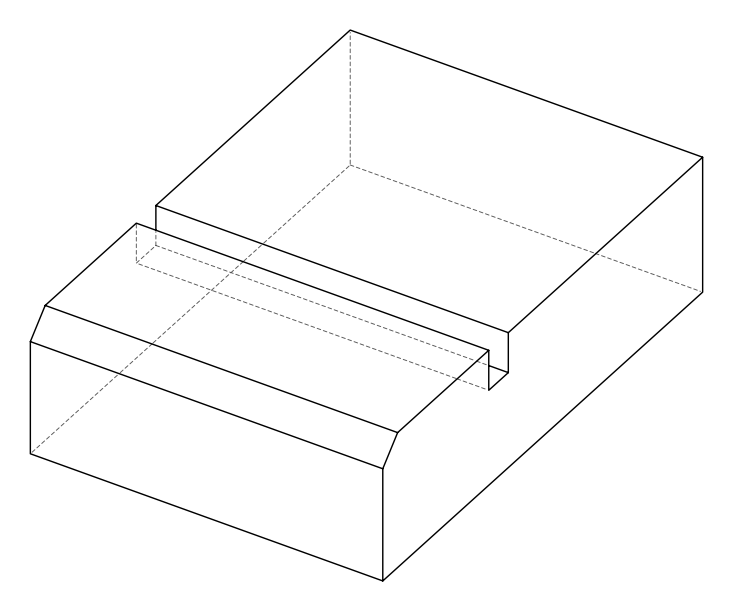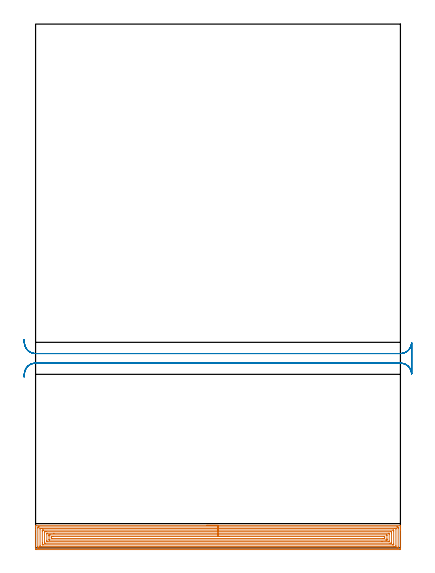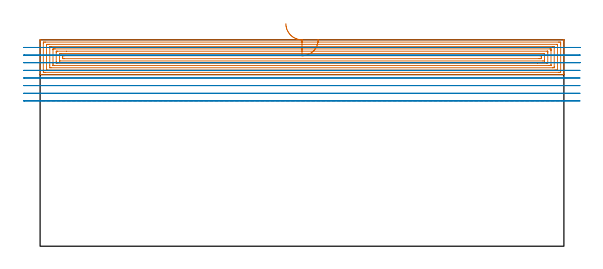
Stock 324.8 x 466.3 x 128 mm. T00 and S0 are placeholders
(PLAN: 2 operations, 1 tool changes, 33.2 min)
(1 AREA_MILL | FG_CHAMFER_SURFACE | UGT0205_001 | 21.13 min | 75766 mm3)
(2 MILL_RECTANGULAR_SLOT | SLOT_RECTANGULAR | UGT0201_094 | Follow Part, ap 5, ae 75% | 12.02 min | 350833 mm3)
(TOOL UGT0205_001 | Chamfer Mill 20 x 3 x 45 deg. | D20 FL50 Z2)
(TOOL UGT0201_094 | End mill 20 mm | D20 FL38 Z4)
(OP 1 AREA_MILL)
G17 G21 G94 G90
T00 M6
G54
G17 G0 G90 X152.4 Y20.1 S1061 M3
G43 Z138. H0
G94 G1 X152.438 Z137.128 F250.
X152.552 Z136.263
X152.741 Z135.412
X153.003 Z134.58
X153.337 Z133.774
X153.74 Z133.
X154.209 Z132.264
X154.74 Z131.572
X155.329 Z130.929
X155.972 Z130.339
X156.664 Z129.808
X157.4 Z129.34
X158.174 Z128.937
X158.98 Z128.603
X159.812 Z128.341
X160.664 Z128.152
X161.528 Z128.038
X162.4 Z128.
X324.623
X324.79 Y20.097 Z127.988
X324.794 Y20.053 Z127.944
X324.8 Y19.649 Z127.549
Y19.348 Z127.248
Y18.642 Z126.538
Y17.4 Z125.297
Y15.973 Z123.869
Y-0.932 Z106.965
X324.798 Y-1.202 Z106.695
X324.79 Y-1.492 Z106.406
X324.5 Y-1.499 Z106.399
X0.624 Y-1.5 Z106.4
X0.298 Y-1.497 Z106.402
X0.01 Y-1.492 Z106.406
X0. Y-1.201 Z106.697
Y16.242 Z124.137
Y18.642 Z126.538
Y19.348 Z127.248
Y19.65 Z127.549
X0.006 Y20.053 Z127.944
X0.01 Y20.097 Z127.988
X0.177 Y20.1 Z128.
X162.4
Y18.686 Z126.586
X321.495
X322.348 Y18.683 Z126.583
X322.388 Y18.681 Z126.581
X322.79 Y18.642 Z126.542
X322.797 Y18.235 Z126.135
X322.799 Y17.753 Z125.653
X322.8 Y17.343 Z125.243
X322.799 Y0.847 Z108.747
X322.798 Y0.44 Z108.34
X322.79 Y-0.042 Z107.858
X322.427 Y-0.081 Z107.819
X322.388 Y-0.083 Z107.817
X321.538 Y-0.086 Z107.814
X3.306
X2.453 Y-0.083 Z107.817
X2.412 Y-0.081 Z107.819
X2.01 Y-0.042 Z107.858
X2.003 Y0.365 Z108.265
X2.001 Y0.847 Z108.747
X2. Y1.257 Z109.157
X2.001 Y17.753 Z125.653
X2.003 Y18.16 Z126.06
X2.01 Y18.642 Z126.542
X2.373 Y18.681 Z126.581
X2.412 Y18.683 Z126.583
X3.262 Y18.686 Z126.586
X162.4
Y17.271 Z125.171
X320.19
X320.601 Y17.27 Z125.17
X320.737 Y17.267 Z125.167
X320.778 Y17.265 Z125.165
X320.79 Y17.193 Z125.093
X320.796 Y17.061 Z124.961
X320.799 Y16.863 Z124.763
Y1.737 Z109.637
X320.798 Y1.54 Z109.44
X320.79 Y1.347 Z109.247
X320.601 Y1.336 Z109.236
X320.116 Y1.33 Z109.23
X319.707 Y1.329 Z109.229
X319.224
X4.61
X4.199 Y1.33 Z109.23
X4.063 Y1.332 Z109.232
X4.022 Y1.335 Z109.235
X4.01 Y1.407 Z109.307
X4.004 Y1.539 Z109.439
X4.001 Y1.737 Z109.637
Y16.863 Z124.763
X4.002 Y17.06 Z124.96
X4.01 Y17.253 Z125.153
X4.199 Y17.264 Z125.164
X4.685 Y17.27 Z125.17
X5.093 Y17.271 Z125.171
X5.577
X162.4
Y15.857 Z123.757
X318.036
X318.72 Y15.85 Z123.75
X318.79 Y15.843 Z123.743
X318.795 Y15.742 Z123.642
X318.798 Y15.527 Z123.427
X318.8 Y15.097 Z122.997
Y3.53 Z111.43
X318.798 Y3.078 Z110.978
X318.795 Y2.859 Z110.759
X318.79 Y2.756 Z110.656
X318.69 Y2.749 Z110.649
X317.919 Y2.743 Z110.643
X317.803
X6.764
X6.08 Y2.75 Z110.65
X6.01 Y2.757 Z110.657
X6.005 Y2.858 Z110.758
X6.002 Y3.073 Z110.973
X6. Y4.406 Z112.306
Y15.07 Z122.97
X6.002 Y15.522 Z123.422
X6.005 Y15.741 Z123.641
X6.01 Y15.844 Z123.744
X6.11 Y15.851 Z123.751
X6.881 Y15.857 Z123.757
X6.997
X162.4
Y14.443 Z122.343
X316.132 Y14.442 Z122.342
X316.779 Y14.439 Z122.339
X316.784 Y14.437 Z122.337
X316.794 Y14.424 Z122.324
X316.797 Y14.194 Z122.094
X316.8 Y13.529 Z121.429
Y13.304 Z121.204
Y4.631 Z112.531
X316.797 Y4.406 Z112.306
X316.793 Y4.24 Z112.14
X316.79 Y4.164 Z112.064
X316.633 Y4.161 Z112.061
X316.381 Y4.158 Z112.058
X316.132 Y4.157 Z112.057
X315.489
X8.668
X8.021 Y4.161 Z112.061
X8.016 Y4.163 Z112.063
X8.006 Y4.176 Z112.076
X8.003 Y4.406 Z112.306
X8. Y5.071 Z112.971
Y5.296 Z113.196
Y13.969 Z121.869
X8.003 Y14.194 Z122.094
X8.007 Y14.36 Z122.26
X8.01 Y14.436 Z122.336
X8.167 Y14.439 Z122.339
X8.419 Y14.442 Z122.342
X8.668 Y14.443 Z122.343
X9.312
X162.4
Y13.029 Z120.929
X314.344 Y13.028 Z120.928
X314.622 Y13.027 Z120.927
X314.73 Y13.024 Z120.924
X314.778 Y13.022 Z120.922
X314.79 Y13. Z120.9
X314.797 Y12.854 Z120.754
X314.799 Y12.414 Z120.314
X314.8 Y11.96 Z119.86
X314.799 Y6.186 Z114.086
X314.796 Y5.736 Z113.636
X314.79 Y5.587 Z113.487
X314.652 Y5.578 Z113.478
X314.344 Y5.574 Z113.474
X314.067 Y5.572 Z113.472
X308.454 Y5.571 Z113.471
X10.456 Y5.572 Z113.472
X10.178 Y5.573 Z113.473
X10.071 Y5.576 Z113.476
X10.022 Y5.578 Z113.478
X10.01 Y5.6 Z113.5
X10.004 Y5.746 Z113.646
X10.001 Y6.186 Z114.086
X10. Y6.64 Z114.54
X10.001 Y12.414 Z120.314
X10.004 Y12.864 Z120.764
X10.01 Y13.013 Z120.913
X10.148 Y13.022 Z120.922
X10.456 Y13.026 Z120.926
X10.733 Y13.028 Z120.928
X16.338 Y13.029 Z120.929
X162.4
Y11.615 Z119.515
X312.467 Y11.614 Z119.514
X312.557 Y11.612 Z119.512
X312.647 Y11.608 Z119.508
X312.79 Y11.599 Z119.499
X312.793 Y11.524 Z119.424
X312.798 Y11.284 Z119.184
X312.8 Y7.965 Z115.865
Y7.723 Z115.623
X312.795 Y7.076 Z114.976
X312.792 Y7.016 Z114.916
X312.789 Y6.992 Z114.892
X312.737 Y6.99 Z114.89
X312.646 Y6.987 Z114.887
X312.557 Y6.986 Z114.886
X311.753 Y6.985 Z114.885
X12.333 Y6.986 Z114.886
X12.243 Y6.988 Z114.888
X12.153 Y6.992 Z114.892
X12.01 Y7.001 Z114.901
X12.007 Y7.076 Z114.976
X12.002 Y7.316 Z115.216
X12. Y10.635 Z118.535
Y10.877 Z118.777
X12.005 Y11.524 Z119.424
X12.008 Y11.584 Z119.484
X12.011 Y11.608 Z119.508
X12.063 Y11.61 Z119.51
X12.154 Y11.613 Z119.513
X12.243 Y11.614 Z119.514
X13.047 Y11.615 Z119.515
X162.4
Y10.2 Z118.1
X309.875
X310.313 Y10.199 Z118.099
X310.769 Y10.193 Z118.093
X310.798 Y9.745 Z117.645
X310.8 Y9.714 Z117.614
Y8.855 Z116.755
X310.799 Y8.825 Z116.725
X310.769 Y8.407 Z116.307
X310.331 Y8.401 Z116.301
X309.875 Y8.4 Z116.3
X309.439
X14.925
X14.487 Y8.401 Z116.301
X14.031 Y8.407 Z116.307
X14.002 Y8.855 Z116.755
X14. Y8.886 Z116.786
Y9.745 Z117.645
X14.001 Y9.775 Z117.675
X14.031 Y10.193 Z118.093
X14.469 Y10.199 Z118.099
X14.925 Y10.2 Z118.1
X15.361
X162.4
X163.272 Z118.138
X164.137 Z118.252
X164.988 Z118.441
X165.82 Z118.703
X166.626 Z119.037
X167.4 Z119.44
X168.136 Z119.909
X168.828 Z120.44
X169.471 Z121.029
X170.06 Z121.673
X170.592 Z122.365
X171.06 Z123.1
X171.463 Z123.874
X171.797 Z124.68
X172.059 Z125.512
X172.248 Z126.364
X172.362 Z127.229
X172.4 Z128.1
G0 Z138.
M5
M2
(OP 2 MILL_RECTANGULAR_SLOT)
G17 G21 G94 G90
T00 M6
G54
G17 G0 G90 X-10.202 Y152.283 S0 M3
G43 Z138. H0
Z123.262
G94 G1 X-9.97 Y155.274 F250.
G2 X0. Y164.5 R10. F500.
G1 X324.8
G2 X334.79 Y154.947 R10.
G1 X334.8
Y182.553
X334.79
G2 X324.8 Y173. R10.
G1 X0.
G2 X-9.97 Y182.226 R10.
G1 X-10.202 Y185.217 F250.
G0 Y152.283 Z118.525
G1 X-9.97 Y155.274
G2 X0. Y164.5 R10. F500.
G1 X324.8
G2 X334.79 Y154.947 R10.
G1 X334.8
Y182.553
X334.79
G2 X324.8 Y173. R10.
G1 X0.
G2 X-9.97 Y182.226 R10.
G1 X-10.202 Y185.217 F250.
G0 Y152.283 Z113.787
G1 X-9.97 Y155.274
G2 X0. Y164.5 R10. F500.
G1 X324.8
G2 X334.79 Y154.947 R10.
G1 X334.8
Y182.553
X334.79
G2 X324.8 Y173. R10.
G1 X0.
G2 X-9.97 Y182.226 R10.
G1 X-10.202 Y185.217 F250.
G0 Y152.283 Z109.05
G1 X-9.97 Y155.274
G2 X0. Y164.5 R10. F500.
G1 X324.8
G2 X334.79 Y154.947 R10.
G1 Y182.553
G2 X324.8 Y173. R10.
G1 X0.
G2 X-9.97 Y182.226 R10.
G1 X-10.202 Y185.217 F250.
G0 Y152.283 Z104.312
G1 X-9.97 Y155.274
G2 X0. Y164.5 R10. F500.
G1 X324.8
G2 X334.79 Y154.947 R10.
G1 Y182.553
G2 X324.8 Y173. R10.
G1 X0.
G2 X-9.97 Y182.226 R10.
G1 X-10.202 Y185.217 F250.
G0 Y152.283 Z99.575
G1 X-9.97 Y155.274
G2 X0. Y164.5 R10. F500.
G1 X324.8
G2 X334.79 Y154.947 R10.
G1 Y182.553
G2 X324.8 Y173. R10.
G1 X0.
G2 X-9.97 Y182.226 R10.
G1 X-10.202 Y185.217 F250.
G0 Y152.283 Z94.837
G1 X-9.97 Y155.274
G2 X0. Y164.5 R10. F500.
G1 X324.8
G2 X334.79 Y154.947 R10.
G1 Y182.553
G2 X324.8 Y173. R10.
G1 X0.
G2 X-9.97 Y182.226 R10.
G1 X-10.202 Y185.217 F250.
G0 Y152.283 Z90.1
G1 X-9.97 Y155.274
G2 X0. Y164.5 R10. F500.
G1 X324.8
G2 X334.79 Y154.947 R10.
G1 Y182.553
G2 X324.8 Y173. R10.
G1 X0.
G2 X-9.97 Y182.226 R10.
G1 X-10.202 Y185.217 F250.
G0 Z138.
M5
M2
